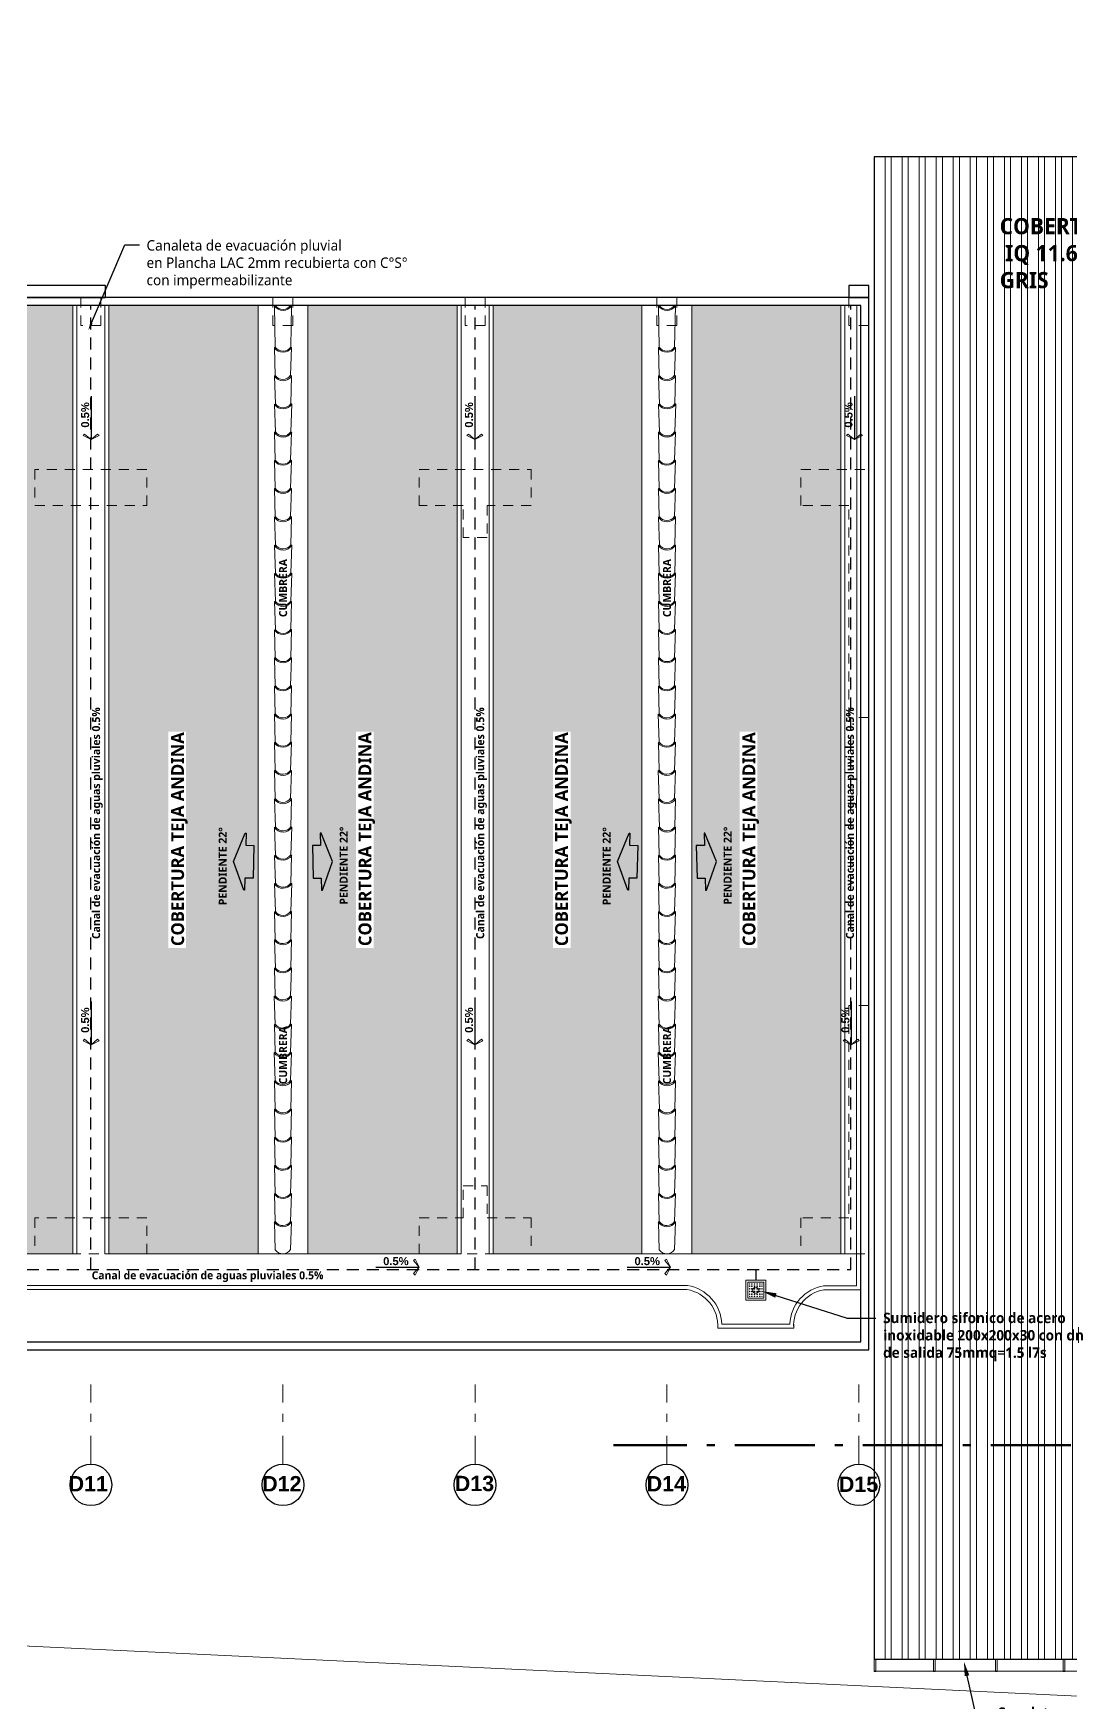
# Model space of a CAD drawing. Header units: metres. Extents: x 27 to 147, y -173 to 8.
# Drawn here: x 73.8 to 86.76, y -71.05 to -50.19 of the extents above; entities that cross this region are included whole.
import ezdxf
from ezdxf import colors
from ezdxf.entities.mleader import LeaderData, LeaderLine
from ezdxf.math import Vec2, Vec3

# ---------------------------------------------------------------- set-up
doc = ezdxf.new("R2010")
doc.units = ezdxf.units.M
for name, pattern in [('1CORTE', [1.5, 1, -0.25, 0, -0.25]), ('DASHED2', [0.375, 0.25, -0.125]), ('Dot & Dashed', [0.670278, 0.352778, -0.176389, 0, -0.141111]), ('HIDDEN2', [0.1875, 0.125, -0.0625])]:
    doc.linetypes.add(name, pattern=pattern)
for name, color, linetype, lineweight in [('2D Drafting - General_Pen_No__46', 7, 'Continuous', 25), ('A-TRAZO', 7, 'Continuous', 5), ('AA. Proyeccion Corte', 10, '1CORTE', 50), ('canal de evacuacion', 1, 'Continuous', 20), ('Cotas varias El', 253, 'Continuous', 13), ('Estructura CAJON', 7, 'Continuous', 25), ('GRAFO 0 BLANCO', 7, 'Continuous', 0), ('grafo 2', 31, 'Continuous', 20), ('GRAFO 4', 7, 'Continuous', 30), ('GRAFO01', 7, 'Continuous', 0), ('I.S. CANALETAS', 12, 'Continuous', 0), ('I.S.-CANALETAS M', 160, 'Continuous', 15), ('Interior - Mobiliario', 7, 'Continuous', 5), ('letras sr', 7, 'Continuous', 5), ('linea0016', 144, 'HIDDEN2', 9), ('Lineas Referencia', 73, 'Continuous', 13), ('Mobiliario interno', 251, 'Continuous', 0), ('teja andina', 252, 'Continuous', 0), ('TEJAS ANDINA', 253, 'Continuous', 0), ('TEXTOS-SUBTITULO', 7, 'Continuous', 30)]:
    doc.layers.add(name, color=color, linetype=linetype, lineweight=lineweight)
for name, color, linetype, lineweight, true_color in [('Interior - Furniture _Pen_No__3', 7, 'Continuous', 18, 0xff6600), ('Interior - Mobiliario _Pluma_Nº__3', 7, 'Continuous', 18, 0xff6600), ('Mobiliario', 7, 'Continuous', 0, 0x7f7f7f)]:
    doc.layers.add(name, color=color, linetype=linetype, lineweight=lineweight, true_color=true_color)
doc.styles.add('Generales', font='trebuc.ttf', dxfattribs={"height": 0.1})
doc.styles.add('GENERATED_STYLE_1', font='arialbd.ttf')
doc.styles.add('GENERATED_STYLE_2', font='arial.ttf')
doc.styles.get("Standard").update_dxf_attribs({"font": 'arial.ttf'})
doc.styles.add('TURBO_BASS', font='swisseb.ttf')
pattern_1 = [(4.9697, (287.424507, 279.744739), (-2.4000002103, -0.1999982614), [0.1846944, -4.4326642]), (270, (287.6085, 279.76074), (0.2, -0.2), [0.016, -0.184]), (90, (287.6245, 279.56074), (-0.2, 0.2), [0.056, -0.144]), (180, (287.6245, 279.61674), (-0.2, -0.2), [0.02, -0.18]), (0, (287.6045, 279.74474), (0.2, 0.2), [0.02, -0.18]), (90, (287.6245, 279.74474), (-0.2, 0.2), [0.016, -0.184]), (90, (287.6085, 279.56074), (-0.2, 0.2), [0.04, -0.16]), (175.0303, (287.608507, 279.600739), (-2.4000002103, 0.1999982614), [0.1846944, -4.4326642]), (142.6961, (287.598507, 279.600739), (3.40000214834, -2.59999717798), [0.0528016, -5.22735]), (108.4349, (287.55651, 279.63274), (-0.199999681, 0.400000087), [0.0505964, -0.581859]), (71.5651, (287.54051, 279.68074), (-0.199999681, -0.400000087), [0.0505964, -0.581859]), (37.3039, (287.556507, 279.728739), (3.40000214834, 2.59999717798), [0.0528016, -5.22735]), (110.2249, (287.570507, 279.642739), (0.80000166712, -2.19999945287), [0.040497, -4.0091944]), (69.7751, (287.556507, 279.680739), (0.80000166712, 2.19999945287), [0.040497, -4.0091944]), (37.4054, (287.570507, 279.718739), (2.599998493, 2.00000199052), [0.0428018, -4.237385]), (142.5946, (287.604507, 279.616739), (2.599998493, -2.00000199052), [0.0428018, -4.237385])]

# ---------------------------------------------------------------- blocks, each defined once
blk = doc.blocks.new('A$C295C7585')
at = {"layer": 'Mobiliario', "lineweight": 15}
for p, q in [((1.375, 3.076), (1.514, 3.404)), ((1.514, 3.404), (1.528, 3.407)), ((1.556, 2.995), (1.716, 3.314)), ((1.716, 3.314), (1.709, 3.325)), ((1.222, 2.746), (1.361, 3.074)), ((1.361, 3.074), (1.375, 3.076)), ((1.404, 2.665), (1.564, 2.983)), ((1.564, 2.983), (1.556, 2.995)), ((1.07, 2.416), (1.209, 2.743)), ((1.209, 2.743), (1.222, 2.746)), ((1.251, 2.334), (1.411, 2.653)), ((1.411, 2.653), (1.404, 2.665)), ((0.917, 2.085), (1.056, 2.413)), ((1.056, 2.413), (1.07, 2.416)), ((1.098, 2.004), (1.258, 2.323)), ((1.258, 2.323), (1.251, 2.334)), ((0.765, 1.751), (0.903, 2.079)), ((0.903, 2.079), (0.917, 2.085)), ((0.946, 1.67), (1.105, 1.989)), ((1.105, 1.989), (1.098, 2.004)), ((0.612, 1.421), (0.751, 1.749)), ((0.751, 1.749), (0.765, 1.751)), ((0.794, 1.34), (0.954, 1.658)), ((0.954, 1.658), (0.946, 1.67)), ((0.46, 1.09), (0.599, 1.418)), ((0.599, 1.418), (0.612, 1.421)), ((0.641, 1.009), (0.801, 1.328)), ((0.801, 1.328), (0.794, 1.34)), ((0.307, 0.76), (0.446, 1.088)), ((0.446, 1.088), (0.46, 1.09)), ((0.488, 0.679), (0.649, 0.997)), ((0.649, 0.997), (0.641, 1.009)), ((0.154, 0.43), (0.293, 0.758)), ((0.293, 0.758), (0.307, 0.76)), ((0.336, 0.349), (0.496, 0.667)), ((0.496, 0.667), (0.488, 0.679)), ((0.002, 0.099), (0.141, 0.427)), ((0.141, 0.427), (0.154, 0.43)), ((0.183, 0.018), (0.343, 0.337)), ((0.343, 0.337), (0.336, 0.349))]:
    blk.add_line(p, q, dxfattribs=at)
for centre, radius, start, end in [((1.646, 3.427), 0.134, 189.8042, 301.9874), ((1.646, 3.427), 0.12, 189.8042, 301.9874), ((1.493, 3.097), 0.134, 189.8042, 301.9874), ((1.493, 3.097), 0.12, 189.8042, 301.9874), ((1.34, 2.766), 0.134, 189.8042, 301.9874), ((1.34, 2.766), 0.12, 189.8042, 301.9874), ((1.188, 2.436), 0.134, 189.8042, 301.9874), ((1.188, 2.436), 0.12, 189.8042, 301.9874), ((1.034, 2.102), 0.133, 189.664, 302.1276), ((1.035, 2.106), 0.12, 189.8042, 301.9874), ((0.883, 1.771), 0.134, 189.8042, 301.9874), ((0.883, 1.771), 0.12, 189.8042, 301.9874), ((0.73, 1.441), 0.134, 189.8042, 301.9874), ((0.73, 1.441), 0.12, 189.8042, 301.9874), ((0.578, 1.111), 0.134, 189.8042, 301.9874), ((0.578, 1.111), 0.12, 189.8042, 301.9874), ((0.425, 0.78), 0.134, 189.8042, 301.9874), ((0.425, 0.78), 0.12, 189.8042, 301.9874), ((0.272, 0.45), 0.134, 189.8042, 301.9874), ((0.272, 0.45), 0.12, 189.8042, 301.9874), ((0.12, 0.12), 0.12, 189.8042, 301.9874)]:
    blk.add_arc(centre, radius, start, end, dxfattribs=at)
blk = doc.blocks.new('Red 18')
at = {"layer": 'GRAFO 0 BLANCO', "linetype": 'Continuous'}
for p, q in [((0.05, 0.204), (0.046, 0.204)), ((0.046, 0.204), (0.046, 0.2)), ((0.046, 0.2), (0.046, 0.204)), ((0.046, 0.204), (0.05, 0.204)), ((0.046, 0.2), (0.05, 0.2)), ((0.05, 0.2), (0.046, 0.2)), ((0.05, 0.179), (0.046, 0.179)), ((0.046, 0.179), (0.046, 0.171)), ((0.046, 0.171), (0.046, 0.179)), ((0.046, 0.179), (0.05, 0.179)), ((0.046, 0.171), (0.05, 0.171)), ((0.05, 0.171), (0.046, 0.171)), ((0.05, 0.146), (0.046, 0.146)), ((0.046, 0.146), (0.046, 0.138)), ((0.046, 0.138), (0.046, 0.146)), ((0.046, 0.146), (0.05, 0.146)), ((0.046, 0.138), (0.05, 0.138)), ((0.05, 0.138), (0.046, 0.138)), ((0.05, 0.113), (0.046, 0.113)), ((0.046, 0.113), (0.046, 0.104)), ((0.046, 0.104), (0.046, 0.113)), ((0.046, 0.113), (0.05, 0.113)), ((0.046, 0.104), (0.05, 0.104)), ((0.05, 0.104), (0.046, 0.104)), ((0.05, 0.079), (0.046, 0.079)), ((0.046, 0.079), (0.046, 0.071)), ((0.046, 0.071), (0.046, 0.079)), ((0.046, 0.079), (0.05, 0.079)), ((0.046, 0.071), (0.05, 0.071)), ((0.05, 0.071), (0.046, 0.071)), ((0.05, 0.05), (0.046, 0.05)), ((0.046, 0.05), (0.046, 0.046)), ((0.046, 0.046), (0.046, 0.05)), ((0.046, 0.05), (0.05, 0.05)), ((0.046, 0.046), (0.05, 0.046)), ((0.05, 0.046), (0.046, 0.046)), ((0.05, 0.2), (0.05, 0.204)), ((0.05, 0.204), (0.05, 0.2)), ((0.05, 0.171), (0.05, 0.179)), ((0.05, 0.179), (0.05, 0.171)), ((0.05, 0.138), (0.05, 0.146)), ((0.05, 0.146), (0.05, 0.138)), ((0.05, 0.104), (0.05, 0.113)), ((0.05, 0.113), (0.05, 0.104)), ((0.05, 0.071), (0.05, 0.079)), ((0.05, 0.079), (0.05, 0.071)), ((0.05, 0.046), (0.05, 0.05)), ((0.05, 0.05), (0.05, 0.046)), ((0.079, 0.204), (0.071, 0.204)), ((0.071, 0.204), (0.071, 0.2)), ((0.071, 0.204), (0.079, 0.204)), ((0.071, 0.2), (0.071, 0.204)), ((0.071, 0.2), (0.079, 0.2)), ((0.079, 0.2), (0.071, 0.2)), ((0.079, 0.179), (0.071, 0.179)), ((0.071, 0.179), (0.071, 0.171)), ((0.071, 0.171), (0.071, 0.179)), ((0.071, 0.179), (0.079, 0.179)), ((0.071, 0.171), (0.079, 0.171)), ((0.079, 0.171), (0.071, 0.171)), ((0.079, 0.146), (0.071, 0.146)), ((0.071, 0.146), (0.071, 0.138)), ((0.071, 0.138), (0.071, 0.146)), ((0.071, 0.146), (0.079, 0.146)), ((0.071, 0.138), (0.079, 0.138)), ((0.079, 0.138), (0.071, 0.138)), ((0.079, 0.113), (0.071, 0.113)), ((0.071, 0.113), (0.071, 0.104)), ((0.071, 0.104), (0.071, 0.113)), ((0.071, 0.113), (0.079, 0.113)), ((0.071, 0.104), (0.079, 0.104)), ((0.079, 0.104), (0.071, 0.104)), ((0.079, 0.079), (0.071, 0.079)), ((0.071, 0.079), (0.071, 0.071)), ((0.071, 0.071), (0.071, 0.079)), ((0.071, 0.079), (0.079, 0.079)), ((0.071, 0.071), (0.079, 0.071)), ((0.079, 0.071), (0.071, 0.071)), ((0.079, 0.05), (0.071, 0.05)), ((0.071, 0.05), (0.071, 0.046)), ((0.071, 0.05), (0.079, 0.05)), ((0.071, 0.046), (0.071, 0.05)), ((0.071, 0.046), (0.079, 0.046)), ((0.079, 0.046), (0.071, 0.046)), ((0.079, 0.2), (0.079, 0.204)), ((0.079, 0.204), (0.079, 0.2)), ((0.079, 0.171), (0.079, 0.179)), ((0.079, 0.179), (0.079, 0.171)), ((0.079, 0.138), (0.079, 0.146)), ((0.079, 0.146), (0.079, 0.138)), ((0.079, 0.104), (0.079, 0.113)), ((0.079, 0.113), (0.079, 0.104)), ((0.079, 0.071), (0.079, 0.079)), ((0.079, 0.079), (0.079, 0.071)), ((0.079, 0.046), (0.079, 0.05)), ((0.079, 0.05), (0.079, 0.046)), ((0.113, 0.204), (0.104, 0.204)), ((0.104, 0.204), (0.104, 0.2)), ((0.104, 0.204), (0.113, 0.204)), ((0.104, 0.2), (0.104, 0.204)), ((0.104, 0.2), (0.113, 0.2)), ((0.113, 0.2), (0.104, 0.2)), ((0.113, 0.179), (0.104, 0.179)), ((0.104, 0.179), (0.104, 0.171)), ((0.104, 0.171), (0.104, 0.179)), ((0.104, 0.179), (0.113, 0.179)), ((0.104, 0.171), (0.113, 0.171)), ((0.113, 0.171), (0.104, 0.171)), ((0.113, 0.146), (0.104, 0.146)), ((0.104, 0.146), (0.104, 0.138)), ((0.104, 0.138), (0.104, 0.146)), ((0.104, 0.146), (0.113, 0.146)), ((0.104, 0.138), (0.113, 0.138)), ((0.113, 0.138), (0.104, 0.138)), ((0.113, 0.113), (0.104, 0.113)), ((0.104, 0.113), (0.104, 0.104)), ((0.104, 0.104), (0.104, 0.113)), ((0.104, 0.113), (0.113, 0.113)), ((0.104, 0.104), (0.113, 0.104)), ((0.113, 0.104), (0.104, 0.104)), ((0.113, 0.079), (0.104, 0.079)), ((0.104, 0.079), (0.104, 0.071)), ((0.104, 0.071), (0.104, 0.079)), ((0.104, 0.079), (0.113, 0.079)), ((0.104, 0.071), (0.113, 0.071)), ((0.113, 0.071), (0.104, 0.071)), ((0.113, 0.05), (0.104, 0.05)), ((0.104, 0.05), (0.104, 0.046)), ((0.104, 0.05), (0.113, 0.05)), ((0.104, 0.046), (0.104, 0.05)), ((0.104, 0.046), (0.113, 0.046)), ((0.113, 0.046), (0.104, 0.046)), ((0.113, 0.2), (0.113, 0.204)), ((0.113, 0.204), (0.113, 0.2)), ((0.113, 0.171), (0.113, 0.179)), ((0.113, 0.179), (0.113, 0.171)), ((0.113, 0.138), (0.113, 0.146)), ((0.113, 0.146), (0.113, 0.138)), ((0.113, 0.104), (0.113, 0.113)), ((0.113, 0.113), (0.113, 0.104)), ((0.113, 0.071), (0.113, 0.079)), ((0.113, 0.079), (0.113, 0.071)), ((0.113, 0.046), (0.113, 0.05)), ((0.113, 0.05), (0.113, 0.046)), ((0.146, 0.204), (0.138, 0.204)), ((0.138, 0.204), (0.138, 0.2)), ((0.138, 0.204), (0.146, 0.204)), ((0.138, 0.2), (0.138, 0.204)), ((0.138, 0.2), (0.146, 0.2)), ((0.146, 0.2), (0.138, 0.2)), ((0.146, 0.179), (0.138, 0.179)), ((0.138, 0.179), (0.138, 0.171)), ((0.138, 0.171), (0.138, 0.179)), ((0.138, 0.179), (0.146, 0.179)), ((0.138, 0.171), (0.146, 0.171)), ((0.146, 0.171), (0.138, 0.171)), ((0.146, 0.146), (0.138, 0.146)), ((0.138, 0.146), (0.138, 0.138)), ((0.138, 0.138), (0.138, 0.146)), ((0.138, 0.146), (0.146, 0.146)), ((0.138, 0.138), (0.146, 0.138)), ((0.146, 0.138), (0.138, 0.138)), ((0.146, 0.113), (0.138, 0.113)), ((0.138, 0.113), (0.138, 0.104)), ((0.138, 0.104), (0.138, 0.113)), ((0.138, 0.113), (0.146, 0.113)), ((0.138, 0.104), (0.146, 0.104)), ((0.146, 0.104), (0.138, 0.104)), ((0.146, 0.079), (0.138, 0.079)), ((0.138, 0.079), (0.138, 0.071)), ((0.138, 0.071), (0.138, 0.079)), ((0.138, 0.079), (0.146, 0.079)), ((0.138, 0.071), (0.146, 0.071)), ((0.146, 0.071), (0.138, 0.071)), ((0.146, 0.05), (0.138, 0.05)), ((0.138, 0.05), (0.138, 0.046)), ((0.138, 0.05), (0.146, 0.05)), ((0.138, 0.046), (0.138, 0.05)), ((0.138, 0.046), (0.146, 0.046)), ((0.146, 0.046), (0.138, 0.046)), ((0.146, 0.2), (0.146, 0.204)), ((0.146, 0.204), (0.146, 0.2)), ((0.146, 0.171), (0.146, 0.179)), ((0.146, 0.179), (0.146, 0.171)), ((0.146, 0.138), (0.146, 0.146)), ((0.146, 0.146), (0.146, 0.138)), ((0.146, 0.104), (0.146, 0.113)), ((0.146, 0.113), (0.146, 0.104)), ((0.146, 0.071), (0.146, 0.079)), ((0.146, 0.079), (0.146, 0.071)), ((0.146, 0.046), (0.146, 0.05)), ((0.146, 0.05), (0.146, 0.046)), ((0.179, 0.204), (0.171, 0.204)), ((0.171, 0.204), (0.171, 0.2)), ((0.171, 0.204), (0.179, 0.204)), ((0.171, 0.2), (0.171, 0.204)), ((0.171, 0.2), (0.179, 0.2)), ((0.179, 0.2), (0.171, 0.2)), ((0.179, 0.179), (0.171, 0.179)), ((0.171, 0.179), (0.171, 0.171)), ((0.171, 0.171), (0.171, 0.179)), ((0.171, 0.179), (0.179, 0.179)), ((0.171, 0.171), (0.179, 0.171)), ((0.179, 0.171), (0.171, 0.171)), ((0.179, 0.146), (0.171, 0.146)), ((0.171, 0.146), (0.171, 0.138)), ((0.171, 0.138), (0.171, 0.146)), ((0.171, 0.146), (0.179, 0.146)), ((0.171, 0.138), (0.179, 0.138)), ((0.179, 0.138), (0.171, 0.138)), ((0.179, 0.113), (0.171, 0.113)), ((0.171, 0.113), (0.171, 0.104)), ((0.171, 0.104), (0.171, 0.113)), ((0.171, 0.113), (0.179, 0.113)), ((0.171, 0.104), (0.179, 0.104)), ((0.179, 0.104), (0.171, 0.104)), ((0.179, 0.079), (0.171, 0.079)), ((0.171, 0.079), (0.171, 0.071)), ((0.171, 0.071), (0.171, 0.079)), ((0.171, 0.079), (0.179, 0.079)), ((0.171, 0.071), (0.179, 0.071)), ((0.179, 0.071), (0.171, 0.071)), ((0.179, 0.05), (0.171, 0.05)), ((0.171, 0.05), (0.171, 0.046)), ((0.171, 0.05), (0.179, 0.05)), ((0.171, 0.046), (0.171, 0.05)), ((0.171, 0.046), (0.179, 0.046)), ((0.179, 0.046), (0.171, 0.046)), ((0.179, 0.2), (0.179, 0.204)), ((0.179, 0.204), (0.179, 0.2)), ((0.179, 0.171), (0.179, 0.179)), ((0.179, 0.179), (0.179, 0.171)), ((0.179, 0.138), (0.179, 0.146)), ((0.179, 0.146), (0.179, 0.138)), ((0.179, 0.104), (0.179, 0.113)), ((0.179, 0.113), (0.179, 0.104)), ((0.179, 0.071), (0.179, 0.079)), ((0.179, 0.079), (0.179, 0.071)), ((0.179, 0.046), (0.179, 0.05)), ((0.179, 0.05), (0.179, 0.046)), ((0.204, 0.204), (0.2, 0.204)), ((0.2, 0.204), (0.2, 0.2)), ((0.2, 0.2), (0.2, 0.204)), ((0.2, 0.204), (0.204, 0.204)), ((0.2, 0.2), (0.204, 0.2)), ((0.204, 0.2), (0.2, 0.2)), ((0.204, 0.179), (0.2, 0.179)), ((0.2, 0.179), (0.2, 0.171)), ((0.2, 0.171), (0.2, 0.179)), ((0.2, 0.179), (0.204, 0.179)), ((0.2, 0.171), (0.204, 0.171)), ((0.204, 0.171), (0.2, 0.171)), ((0.204, 0.146), (0.2, 0.146)), ((0.2, 0.146), (0.2, 0.138)), ((0.2, 0.138), (0.2, 0.146)), ((0.2, 0.146), (0.204, 0.146)), ((0.2, 0.138), (0.204, 0.138)), ((0.204, 0.138), (0.2, 0.138)), ((0.204, 0.113), (0.2, 0.113)), ((0.2, 0.113), (0.2, 0.104)), ((0.2, 0.104), (0.2, 0.113)), ((0.2, 0.113), (0.204, 0.113)), ((0.2, 0.104), (0.204, 0.104)), ((0.204, 0.104), (0.2, 0.104)), ((0.204, 0.079), (0.2, 0.079)), ((0.2, 0.079), (0.2, 0.071)), ((0.2, 0.071), (0.2, 0.079)), ((0.2, 0.079), (0.204, 0.079)), ((0.2, 0.071), (0.204, 0.071)), ((0.204, 0.071), (0.2, 0.071)), ((0.204, 0.05), (0.2, 0.05)), ((0.2, 0.05), (0.2, 0.046)), ((0.2, 0.046), (0.2, 0.05)), ((0.2, 0.05), (0.204, 0.05)), ((0.2, 0.046), (0.204, 0.046)), ((0.204, 0.046), (0.2, 0.046)), ((0.204, 0.2), (0.204, 0.204)), ((0.204, 0.204), (0.204, 0.2)), ((0.204, 0.171), (0.204, 0.179)), ((0.204, 0.179), (0.204, 0.171)), ((0.204, 0.138), (0.204, 0.146)), ((0.204, 0.146), (0.204, 0.138)), ((0.204, 0.104), (0.204, 0.113)), ((0.204, 0.113), (0.204, 0.104)), ((0.204, 0.071), (0.204, 0.079)), ((0.204, 0.079), (0.204, 0.071)), ((0.204, 0.046), (0.204, 0.05)), ((0.204, 0.05), (0.204, 0.046))]:
    blk.add_line(p, q, dxfattribs=at)
at = {"layer": 'GRAFO01'}
blk.add_lwpolyline([(0.025, 0.025), (0.225, 0.025), (0.225, 0.225), (0.025, 0.225)], close=True, dxfattribs=at)
at = {"layer": 'Interior - Mobiliario _Pluma_Nº__3', "linetype": 'Continuous'}
for p, q in [((0.225, 0.225), (0.025, 0.225)), ((0.025, 0.225), (0.025, 0.025)), ((0.225, 0.025), (0.225, 0.225)), ((0.025, 0.025), (0.225, 0.025))]:
    blk.add_line(p, q, dxfattribs=at)
blk = doc.blocks.new('FLECHA')
at = {"layer": 'grafo 2', "ltscale": 0.05}
for p, q in [((674350.407, 8489809.493, -2.952), (674350.357, 8489809.393, -2.952)), ((674350.426, 8489809.474, -2.952), (674350.357, 8489809.393, -2.952)), ((674350.407, 8489809.493, -2.952), (674350.426, 8489809.474, -2.952)), ((674350.426, 8489809.312, -2.952), (674350.357, 8489809.393, -2.952)), ((674350.407, 8489809.293, -2.952), (674350.426, 8489809.312, -2.952))]:
    blk.add_line(p, q, dxfattribs=at)
at = {"layer": 'grafo 2', "lineweight": 25}
blk.add_line((674350.899, 8489809.393, -2.952), (674350.357, 8489809.393, -2.952), dxfattribs=at)
at = {"layer": 'grafo 2'}
blk.add_line((674350.357, 8489809.393, -2.952), (674350.407, 8489809.293, -2.952), dxfattribs=at)

msp = doc.modelspace()

# ---------------------------------------------------------------- hatches: boundary and pattern name
at = {"layer": 'Interior - Furniture _Pen_No__3', "true_color": 0x939598}
h = msp.add_hatch(color=252, dxfattribs=at)
h.dxf.hatch_style = 1
h.paths.add_polyline_path([(76.552, -60.341), (76.45, -60.339), (76.454, -60.188), (76.444, -60.187), (76.299, -60.54), (76.426, -60.899), (76.436, -60.899), (76.44, -60.748), (76.542, -60.751)])
h = msp.add_hatch(color=252, dxfattribs=at)
h.dxf.hatch_style = 1
h.paths.add_polyline_path([(77.293, -60.751), (77.395, -60.749), (77.399, -60.9), (77.408, -60.9), (77.537, -60.541), (77.392, -60.188), (77.382, -60.189), (77.386, -60.34), (77.283, -60.342)])
h = msp.add_hatch(color=252, dxfattribs=at)
h.dxf.hatch_style = 1
h.paths.add_polyline_path([(81.351, -60.341), (81.248, -60.339), (81.252, -60.188), (81.242, -60.187), (81.097, -60.54), (81.224, -60.899), (81.234, -60.899), (81.238, -60.748), (81.34, -60.751)])
h = msp.add_hatch(color=252, dxfattribs=at)
h.dxf.hatch_style = 1
h.paths.add_polyline_path([(82.091, -60.751), (82.193, -60.749), (82.197, -60.9), (82.207, -60.9), (82.335, -60.541), (82.19, -60.188), (82.18, -60.189), (82.184, -60.34), (82.081, -60.342)])
at = {"layer": 'Mobiliario interno'}
h = msp.add_hatch(dxfattribs=at)
h.set_pattern_fill('STEEL', color=256, scale=1.7, angle=45)
h.set_pattern_definition([(90, (285.9685, 287.55426), (-0.2125, 0), []), (90, (285.89337, 287.62939), (-0.2125, 0), [])])
h.paths.add_polyline_path([(84.284, -70.51), (87.977, -70.51), (87.977, -54.383), (90.739, -54.388), (90.75, -51.729), (84.283, -51.736), (84.284, -56.352), (84.283, -56.352)])
at = {"layer": 'TEJAS ANDINA'}
h = msp.add_hatch(dxfattribs=at)
h.set_pattern_fill('SPANTIL1', color=256, scale=0.2, angle=90, style=2, pattern_type=2)
h.set_pattern_definition(pattern_1)
h.paths.add_polyline_path([(73.023, -58.92), (73.245, -58.92), (73.245, -61.623), (73.023, -61.623)])
h.paths.add_polyline_path([(72.429, -65.443), (74.291, -65.443), (74.291, -53.592), (72.429, -53.592)])
h = msp.add_hatch(dxfattribs=at)
h.set_pattern_fill('SPANTIL1', color=256, scale=0.2, angle=270, style=2, pattern_type=2)
h.set_pattern_definition([(184.9697, (-48.443394, 73.22066), (2.4000002103, 0.1999982614), [0.1846944, -4.4326642]), (90, (-48.6274, 73.20466), (-0.2, 0.2), [0.016, -0.184]), (270, (-48.6434, 73.40466), (0.2, -0.2), [0.056, -0.144]), (0, (-48.6434, 73.34866), (0.2, 0.2), [0.02, -0.18]), (180, (-48.6234, 73.22066), (-0.2, -0.2), [0.02, -0.18]), (270, (-48.6434, 73.22066), (0.2, -0.2), [0.016, -0.184]), (270, (-48.6274, 73.40466), (0.2, -0.2), [0.04, -0.16]), (355.0303, (-48.627394, 73.36466), (2.4000002103, -0.1999982614), [0.1846944, -4.4326642]), (322.6961, (-48.6173936, 73.36466), (-3.40000214834, 2.59999717798), [0.0528016, -5.22735]), (288.4349, (-48.575394, 73.33266), (0.19999968, -0.400000087), [0.0505964, -0.581859]), (251.5651, (-48.559394, 73.28466), (0.19999968, 0.400000087), [0.0505964, -0.581859]), (217.3039, (-48.5753936, 73.23666), (-3.40000214834, -2.59999717798), [0.0528016, -5.22735]), (290.2249, (-48.589394, 73.32266), (-0.8000016671, 2.19999945287), [0.040497, -4.0091944]), (249.7751, (-48.575394, 73.28466), (-0.8000016671, -2.19999945287), [0.040497, -4.0091944]), (217.4054, (-48.589394, 73.24666), (-2.599998493, -2.0000019905), [0.0428018, -4.237385]), (322.5946, (-48.623394, 73.34866), (-2.599998493, 2.0000019905), [0.0428018, -4.237385])])
h.paths.add_polyline_path([(75.482, -58.92), (75.704, -58.92), (75.704, -61.623), (75.482, -61.623)])
h.paths.add_polyline_path([(74.741, -65.443), (76.604, -65.443), (76.604, -53.592), (74.741, -53.592)])
h = msp.add_hatch(dxfattribs=at)
h.set_pattern_fill('SPANTIL1', color=256, scale=0.2, angle=90, style=2, pattern_type=2)
h.set_pattern_definition(pattern_1)
h.paths.add_polyline_path([(77.829, -58.92), (78.051, -58.92), (78.051, -61.623), (77.829, -61.623)])
h.paths.add_polyline_path([(77.229, -65.443), (79.091, -65.443), (79.091, -53.592), (77.229, -53.592)])
h = msp.add_hatch(dxfattribs=at)
h.set_pattern_fill('SPANTIL1', color=256, scale=0.2, angle=270, style=2, pattern_type=2)
h.set_pattern_definition([(184.9697, (-48.782942, 68.868737), (2.4000002103, 0.1999982614), [0.1846944, -4.4326642]), (90, (-48.96694, 68.85274), (-0.2, 0.2), [0.016, -0.184]), (270, (-48.98294, 69.05274), (0.2, -0.2), [0.056, -0.144]), (0, (-48.98294, 68.99674), (0.2, 0.2), [0.02, -0.18]), (180, (-48.96294, 68.86874), (-0.2, -0.2), [0.02, -0.18]), (270, (-48.98294, 68.86874), (0.2, -0.2), [0.016, -0.184]), (270, (-48.96694, 69.05274), (0.2, -0.2), [0.04, -0.16]), (355.0303, (-48.966942, 69.012737), (2.4000002103, -0.1999982614), [0.1846944, -4.4326642]), (322.6961, (-48.956942, 69.012737), (-3.40000214834, 2.59999717798), [0.0528016, -5.22735]), (288.4349, (-48.91494, 68.980737), (0.19999968, -0.400000087), [0.0505964, -0.581859]), (251.5651, (-48.89894, 68.932737), (0.19999968, 0.400000087), [0.0505964, -0.581859]), (217.3039, (-48.914942, 68.884737), (-3.40000214834, -2.59999717798), [0.0528016, -5.22735]), (290.2249, (-48.928942, 68.970737), (-0.8000016671, 2.19999945287), [0.040497, -4.0091944]), (249.7751, (-48.914942, 68.932737), (-0.8000016671, -2.19999945287), [0.040497, -4.0091944]), (217.4054, (-48.928942, 68.894737), (-2.599998493, -2.0000019905), [0.0428018, -4.237385]), (322.5946, (-48.962942, 68.996737), (-2.599998493, 2.0000019905), [0.0428018, -4.237385])])
h.paths.add_polyline_path([(80.513, -58.92), (80.513, -61.623), (80.291, -61.623), (80.291, -58.92)])
h.paths.add_polyline_path([(79.541, -65.443), (81.404, -65.443), (81.404, -53.592), (79.541, -53.592)])
h = msp.add_hatch(dxfattribs=at)
h.set_pattern_fill('SPANTIL1', color=256, scale=0.2, angle=90, style=2, pattern_type=2)
h.set_pattern_definition(pattern_1)
h.paths.add_polyline_path([(82.846, -61.623), (82.624, -61.623), (82.624, -58.92), (82.846, -58.92)])
h.paths.add_polyline_path([(82.028, -65.443), (83.89, -65.443), (83.89, -53.592), (82.028, -53.592)])

# ---------------------------------------------------------------- linework, layer by layer
at = {"layer": 'A-TRAZO', "color": 31, "lineweight": 30, "true_color": 0xfecc66}
msp.add_lwpolyline([(87.977, -51.736), (84.306, -51.736), (84.306, -70.51), (87.977, -70.51), (87.977, -54.386)], dxfattribs=at)
at = {"layer": 'AA. Proyeccion Corte', "color": 7}
msp.add_line((93.164, -67.836), (81.048, -67.836), dxfattribs=at)
at = {"layer": 'canal de evacuacion'}
for p, q in [((74.291, -65.443), (74.291, -53.592)), ((74.341, -65.443), (74.341, -53.592)), ((74.691, -65.443), (74.691, -53.592)), ((74.741, -65.443), (74.741, -53.592)), ((79.091, -65.443), (79.091, -53.592)), ((79.141, -65.443), (79.141, -53.592)), ((79.491, -65.443), (79.491, -53.592)), ((79.541, -65.443), (79.541, -53.592)), ((83.888, -65.443), (83.888, -53.592)), ((83.938, -65.443), (83.938, -53.592)), ((84.085, -65.843), (84.088, -53.592)), ((84.138, -65.893), (84.138, -53.592)), ((83.888, -65.443), (83.938, -65.443))]:
    msp.add_line(p, q, dxfattribs=at)
for points in [[(69.488, -65.441), (69.488, -65.891), (81.964, -65.891, -0.387414), (82.349, -66.374)], [(84.135, -65.443), (84.135, -65.893), (83.674, -65.893, 0.380648), (83.299, -66.374)]]:
    msp.add_lwpolyline(points, format="xyb", dxfattribs=at)
for points in [[(69.538, -65.441), (69.538, -65.841), (81.972, -65.841)], [(84.085, -65.443), (84.085, -65.843), (83.67, -65.843)], [(82.349, -66.324), (82.349, -66.374), (83.299, -66.374), (83.299, -66.324)], [(82.399, -66.324), (83.249, -66.324)]]:
    msp.add_lwpolyline(points, dxfattribs=at)
for centre, radius, start, end in [((81.891, -66.344), 0.51, 2.3275, 80.875), ((83.757, -66.344), 0.508, 99.0104, 177.7143)]:
    msp.add_arc(centre, radius, start, end, dxfattribs=at)
at = {"layer": 'Cotas varias El'}
for p, q in [((76.604, -53.592), (76.604, -65.443)), ((77.228, -53.592), (77.228, -65.443)), ((81.402, -53.592), (81.402, -65.443)), ((82.026, -53.592), (82.026, -65.443)), ((69.891, -65.443), (74.341, -65.443)), ((74.691, -65.443), (79.141, -65.443)), ((79.491, -65.443), (83.888, -65.443)), ((83.938, -65.443), (84.085, -65.443))]:
    msp.add_line(p, q, dxfattribs=at)
at = {"layer": 'Cotas varias El', "linetype": 'Dot & Dashed'}
for p, q in [((74.516, -68.071), (74.516, -67.078)), ((76.916, -68.071), (76.916, -67.078)), ((79.316, -68.071), (79.316, -67.078)), ((81.715, -68.071), (81.715, -67.078)), ((84.113, -68.071), (84.113, -67.078))]:
    msp.add_line(p, q, dxfattribs=at)
at = {"layer": 'Cotas varias El'}
msp.add_lwpolyline([(82.949, -65.774), (82.699, -65.774), (82.699, -66.024), (82.949, -66.024)], close=True, dxfattribs=at)
msp.add_circle((82.824, -65.899), 0.0375, dxfattribs=at)
at = {"layer": 'Estructura CAJON'}
for points in [[(74.697, -53.342), (69.588, -53.342), (69.588, -53.492), (74.697, -53.492)], [(84.238, -53.342), (83.988, -53.342), (83.988, -53.492), (84.238, -53.492)]]:
    msp.add_lwpolyline(points, close=True, dxfattribs=at)
at = {"layer": 'GRAFO 0 BLANCO', "color": 7}
msp.add_lwpolyline([(128.571, -2.288), (139.003, -54.576), (139.003, -54.576), (139.003, -54.576), (139.003, -54.576), (139.003, -54.576), (139.003, -54.576), (139.003, -54.576), (139.003, -54.576), (139.003, -54.576), (139.003, -54.576), (140.661, -64.057), (140.661, -64.057), (140.661, -64.057), (140.661, -64.057), (140.661, -64.057), (140.661, -64.057), (88.078, -61.217), (88.078, -71.03), (33.094, -68.411)], dxfattribs=at)
at = {"layer": 'GRAFO 4', "linetype": 'Continuous'}
msp.add_lwpolyline([(50.391, -53.492), (50.391, -66.643), (84.238, -66.643), (84.238, -53.492), (50.391, -53.492)], dxfattribs=at)
msp.add_lwpolyline([(50.491, -53.592), (50.491, -66.543), (84.138, -66.543), (84.138, -53.592)], close=True, dxfattribs=at)
at = {"layer": 'GRAFO 4', "linetype": 'Continuous', "flags": 128}
for points in [[(76.436, -60.899), (76.426, -60.899), (76.299, -60.54), (76.444, -60.187), (76.454, -60.188), (76.45, -60.339), (76.552, -60.341), (76.542, -60.751), (76.44, -60.748)], [(77.399, -60.9), (77.408, -60.9), (77.537, -60.541), (77.392, -60.188), (77.382, -60.189), (77.386, -60.34), (77.283, -60.342), (77.293, -60.751), (77.395, -60.749)], [(81.234, -60.899), (81.224, -60.899), (81.097, -60.54), (81.242, -60.187), (81.252, -60.188), (81.248, -60.339), (81.351, -60.341), (81.34, -60.751), (81.238, -60.748)], [(82.197, -60.9), (82.207, -60.9), (82.335, -60.541), (82.19, -60.188), (82.18, -60.189), (82.184, -60.34), (82.081, -60.342), (82.091, -60.751), (82.193, -60.749)]]:
    msp.add_lwpolyline(points, close=True, dxfattribs=at)
at = {"layer": 'GRAFO 4', "linetype": 'Continuous'}
for centre in [(74.516, -68.331), (76.916, -68.331), (79.316, -68.331), (81.715, -68.331), (84.113, -68.331)]:
    msp.add_circle(centre, 0.26, dxfattribs=at)
at = {"layer": 'GRAFO01', "color": 251, "linetype": 'DASHED2', "lineweight": 9, "ltscale": 0.5}
for points in [[(74.641, -53.842), (74.391, -53.842), (74.391, -53.492), (74.641, -53.492)], [(77.041, -53.842), (76.791, -53.842), (76.791, -53.492), (77.041, -53.492)], [(79.441, -53.842), (79.191, -53.842), (79.191, -53.492), (79.441, -53.492)], [(81.84, -53.842), (81.59, -53.842), (81.59, -53.492), (81.84, -53.492)], [(84.238, -53.842), (83.988, -53.842), (83.988, -53.492), (84.238, -53.492)], [(75.216, -55.642), (73.816, -55.642), (73.816, -56.092), (75.216, -56.092)], [(79.166, -56.092), (78.616, -56.092), (78.616, -55.642), (80.016, -55.642), (80.016, -56.092), (79.466, -56.092), (79.466, -56.492), (79.166, -56.492)], [(84.238, -55.642), (84.238, -58.742), (83.988, -58.742), (83.988, -56.092), (83.388, -56.092), (83.388, -55.642)], [(84.238, -65.443), (84.238, -62.343), (83.988, -62.343), (83.988, -64.993), (83.388, -64.993), (83.388, -65.443)], [(79.466, -64.993), (80.016, -64.993), (80.016, -65.443), (78.616, -65.443), (78.616, -64.993), (79.166, -64.993), (79.166, -64.593), (79.466, -64.593)], [(75.216, -64.993), (73.816, -64.993), (73.816, -65.443), (75.216, -65.443)]]:
    msp.add_lwpolyline(points, close=True, dxfattribs=at)
at = {"layer": 'I.S. CANALETAS'}
msp.add_circle((82.824, -65.899), 0.0375, dxfattribs=at)
at = {"layer": 'I.S.-CANALETAS M'}
for points in [[(84.306, -70.51), (84.306, -70.66), (87.977, -70.66), (87.977, -70.51)], [(84.306, -70.662), (84.306, -70.512), (84.326, -70.512), (84.326, -70.662)], [(85.047, -70.663), (85.047, -70.513), (85.067, -70.513), (85.067, -70.663)], [(85.82, -70.663), (85.82, -70.513), (85.84, -70.513), (85.84, -70.663)], [(86.667, -70.664), (86.667, -70.514), (86.687, -70.514), (86.687, -70.664)]]:
    msp.add_lwpolyline(points, close=True, dxfattribs=at)
at = {"layer": 'linea0016', "linetype": 'HIDDEN2', "lineweight": 30, "ltscale": 1.2}
for p, q in [((74.516, -65.642), (74.516, -53.592)), ((79.316, -65.642), (79.316, -53.592)), ((84.011, -65.642), (84.011, -53.592)), ((69.716, -65.642), (84.011, -65.642)), ((82.824, -65.642), (82.824, -65.774))]:
    msp.add_line(p, q, dxfattribs=at)
at = {"layer": 'teja andina', "lineweight": 15}
for p, q in [((76.81, -53.6), (76.821, -53.592)), ((76.81, -53.6), (76.821, -53.592)), ((76.82, -54.115), (76.81, -53.6)), ((77.024, -53.597), (77.013, -53.59)), ((77.025, -53.597), (77.013, -53.59)), ((77.013, -54.113), (77.024, -53.598)), ((81.608, -53.6), (81.619, -53.592)), ((81.608, -53.6), (81.619, -53.592)), ((81.619, -54.115), (81.608, -53.6)), ((81.823, -53.597), (81.811, -53.59)), ((81.823, -53.597), (81.811, -53.59)), ((81.811, -54.113), (81.822, -53.598)), ((76.809, -54.122), (76.82, -54.115)), ((76.82, -54.467), (76.809, -54.122)), ((77.012, -54.465), (77.024, -54.12)), ((77.024, -54.12), (77.013, -54.113)), ((81.607, -54.122), (81.619, -54.115)), ((81.618, -54.467), (81.607, -54.122)), ((81.81, -54.465), (81.822, -54.12)), ((81.822, -54.12), (81.811, -54.113)), ((76.81, -54.478), (76.82, -54.467)), ((76.822, -54.822), (76.81, -54.478)), ((77.024, -54.475), (77.012, -54.464)), ((77.014, -54.82), (77.024, -54.475)), ((81.608, -54.478), (81.618, -54.467)), ((81.62, -54.822), (81.608, -54.478)), ((81.822, -54.475), (81.81, -54.464)), ((81.812, -54.82), (81.822, -54.475)), ((76.811, -54.83), (76.822, -54.822)), ((76.822, -55.174), (76.811, -54.83)), ((77.026, -54.827), (77.014, -54.82)), ((77.014, -55.172), (77.026, -54.827)), ((81.609, -54.83), (81.62, -54.822)), ((81.62, -55.174), (81.609, -54.83)), ((81.824, -54.827), (81.812, -54.82)), ((81.812, -55.172), (81.824, -54.827)), ((76.809, -55.182), (76.82, -55.174)), ((76.82, -55.526), (76.809, -55.182)), ((76.811, -55.182), (76.822, -55.174)), ((77.024, -55.179), (77.012, -55.172)), ((77.012, -55.524), (77.024, -55.179)), ((77.025, -55.179), (77.014, -55.172)), ((81.607, -55.182), (81.618, -55.174)), ((81.618, -55.526), (81.607, -55.182)), ((81.609, -55.182), (81.62, -55.174)), ((81.81, -55.524), (81.822, -55.179)), ((81.822, -55.179), (81.811, -55.172)), ((81.824, -55.179), (81.812, -55.172)), ((76.809, -55.534), (76.82, -55.526)), ((76.82, -55.878), (76.809, -55.534)), ((77.023, -55.531), (77.012, -55.524)), ((77.012, -55.876), (77.023, -55.531)), ((81.607, -55.534), (81.618, -55.526)), ((81.618, -55.878), (81.607, -55.534)), ((81.822, -55.531), (81.81, -55.524)), ((81.81, -55.876), (81.822, -55.531)), ((76.809, -55.886), (76.82, -55.878)), ((76.819, -56.23), (76.809, -55.886)), ((77.023, -55.883), (77.012, -55.876)), ((77.012, -56.228), (77.023, -55.883)), ((81.607, -55.886), (81.618, -55.878)), ((81.618, -56.23), (81.607, -55.886)), ((81.821, -55.883), (81.81, -55.876)), ((81.81, -56.228), (81.821, -55.883)), ((76.81, -56.241), (76.819, -56.23)), ((76.821, -56.585), (76.81, -56.241)), ((77.024, -56.238), (77.012, -56.228)), ((77.014, -56.583), (77.024, -56.238)), ((81.608, -56.241), (81.618, -56.23)), ((81.62, -56.585), (81.608, -56.241)), ((81.822, -56.238), (81.81, -56.228)), ((81.812, -56.583), (81.822, -56.238)), ((76.81, -56.593), (76.821, -56.585)), ((76.821, -56.937), (76.81, -56.593)), ((77.013, -56.935), (77.025, -56.59)), ((77.025, -56.59), (77.014, -56.583)), ((81.608, -56.593), (81.62, -56.585)), ((81.619, -56.937), (81.608, -56.593)), ((81.823, -56.59), (81.812, -56.583)), ((81.812, -56.935), (81.823, -56.59)), ((76.81, -56.945), (76.821, -56.937)), ((76.821, -57.289), (76.81, -56.945)), ((77.025, -56.943), (77.013, -56.935)), ((77.013, -57.287), (77.025, -56.943)), ((81.608, -56.945), (81.619, -56.937)), ((81.619, -57.289), (81.608, -56.945)), ((81.811, -57.287), (81.823, -56.943)), ((81.823, -56.943), (81.812, -56.935)), ((76.81, -57.297), (76.821, -57.289)), ((76.821, -57.641), (76.81, -57.297)), ((77.024, -57.295), (77.013, -57.287)), ((77.013, -57.639), (77.024, -57.295)), ((81.608, -57.297), (81.619, -57.289)), ((81.619, -57.641), (81.608, -57.297)), ((81.823, -57.295), (81.811, -57.287)), ((81.811, -57.639), (81.823, -57.295)), ((76.81, -57.649), (76.821, -57.641)), ((76.82, -57.994), (76.81, -57.649)), ((77.024, -57.647), (77.013, -57.639)), ((77.013, -57.991), (77.024, -57.647)), ((81.608, -57.649), (81.619, -57.641)), ((81.619, -57.994), (81.608, -57.649)), ((81.822, -57.647), (81.811, -57.639)), ((81.811, -57.991), (81.822, -57.647)), ((76.809, -58.001), (76.82, -57.994)), ((76.82, -58.346), (76.809, -58.001)), ((77.012, -58.343), (77.024, -57.999)), ((77.024, -57.999), (77.013, -57.991)), ((81.607, -58.001), (81.619, -57.994)), ((81.618, -58.346), (81.607, -58.001)), ((81.822, -57.999), (81.811, -57.991)), ((81.811, -58.343), (81.822, -57.999))]:
    msp.add_line(p, q, dxfattribs=at)
for centre, radius, start, end in [((76.916, -53.526), 0.129, 214.5682, 326.7514), ((76.916, -53.526), 0.129, 214.5682, 326.7514), ((76.916, -53.526), 0.116, 214.5682, 326.7514), ((76.916, -53.526), 0.116, 214.5682, 326.7514), ((81.714, -53.526), 0.129, 214.5682, 326.7514), ((81.715, -53.526), 0.129, 214.5682, 326.7514), ((81.714, -53.526), 0.116, 214.5682, 326.7514), ((81.715, -53.526), 0.116, 214.5682, 326.7514), ((76.916, -54.049), 0.129, 214.5682, 326.7514), ((76.916, -54.049), 0.116, 214.5682, 326.7514), ((81.714, -54.049), 0.129, 214.5682, 326.7514), ((81.714, -54.049), 0.116, 214.5682, 326.7514), ((76.916, -54.405), 0.129, 214.428, 326.8916), ((76.915, -54.401), 0.116, 214.5682, 326.7514), ((81.715, -54.405), 0.129, 214.428, 326.8916), ((81.714, -54.401), 0.116, 214.5682, 326.7514), ((76.917, -54.756), 0.129, 214.5682, 326.7514), ((76.917, -54.756), 0.116, 214.5682, 326.7514), ((81.716, -54.756), 0.129, 214.5682, 326.7514), ((81.716, -54.756), 0.116, 214.5682, 326.7514), ((76.916, -55.108), 0.129, 214.5682, 326.7514), ((76.917, -55.108), 0.129, 214.5682, 326.7514), ((76.916, -55.108), 0.116, 214.5682, 326.7514), ((76.917, -55.108), 0.116, 214.5682, 326.7514), ((81.714, -55.108), 0.129, 214.5682, 326.7514), ((81.715, -55.108), 0.129, 214.5682, 326.7514), ((81.714, -55.108), 0.116, 214.5682, 326.7514), ((81.715, -55.108), 0.116, 214.5682, 326.7514), ((76.915, -55.46), 0.129, 214.5682, 326.7514), ((76.915, -55.46), 0.116, 214.5682, 326.7514), ((81.713, -55.46), 0.129, 214.5682, 326.7514), ((81.713, -55.46), 0.116, 214.5682, 326.7514), ((76.915, -55.812), 0.129, 214.5682, 326.7514), ((76.915, -55.812), 0.116, 214.5682, 326.7514), ((81.713, -55.812), 0.129, 214.5682, 326.7514), ((81.713, -55.812), 0.116, 214.5682, 326.7514), ((76.916, -56.168), 0.129, 214.428, 326.8916), ((76.915, -56.164), 0.116, 214.5682, 326.7514), ((81.714, -56.168), 0.129, 214.428, 326.8916), ((81.713, -56.164), 0.116, 214.5682, 326.7514), ((76.917, -56.52), 0.129, 214.5682, 326.7514), ((76.917, -56.52), 0.116, 214.5682, 326.7514), ((81.715, -56.52), 0.129, 214.5682, 326.7514), ((81.715, -56.52), 0.116, 214.5682, 326.7514), ((76.917, -56.872), 0.129, 214.5682, 326.7514), ((76.917, -56.872), 0.116, 214.5682, 326.7514), ((81.715, -56.872), 0.129, 214.5682, 326.7514), ((81.715, -56.872), 0.116, 214.5682, 326.7514), ((76.916, -57.224), 0.129, 214.5682, 326.7514), ((76.916, -57.224), 0.116, 214.5682, 326.7514), ((81.714, -57.224), 0.129, 214.5682, 326.7514), ((81.714, -57.224), 0.116, 214.5682, 326.7514), ((76.916, -57.576), 0.129, 214.5682, 326.7514), ((76.916, -57.576), 0.116, 214.5682, 326.7514), ((81.714, -57.576), 0.129, 214.5682, 326.7514), ((81.714, -57.576), 0.116, 214.5682, 326.7514), ((76.916, -57.928), 0.129, 214.5682, 326.7514), ((76.916, -57.928), 0.116, 214.5682, 326.7514), ((81.714, -57.928), 0.129, 214.5682, 326.7514), ((81.714, -57.928), 0.116, 214.5682, 326.7514), ((76.916, -58.28), 0.116, 214.5682, 326.7514), ((81.714, -58.28), 0.116, 214.5682, 326.7514)]:
    msp.add_arc(centre, radius, start, end, dxfattribs=at)

# ---------------------------------------------------------------- block references
at = {"layer": 'Interior - Mobiliario', "color": 104, "linetype": 'Continuous', "lineweight": 20, "true_color": 0x029e21, "rotation": 90.00000000000001}
msp.add_blockref('Red 18', (82.949, -66.024), dxfattribs=at)
at = {"layer": 'Lineas Referencia', "rotation": 89.99999999999999}
for p in [(8489883.911, -674405.626, 2.952), (8489888.708, -674405.626, 2.952), (8489893.45, -674405.626, 2.952), (8489883.911, -674413.189, 2.952), (8489888.708, -674413.189, 2.952), (8489893.411, -674413.189, 2.952)]:
    msp.add_blockref('FLECHA', p, dxfattribs=at)
at = {"layer": 'Lineas Referencia', "xscale": -1}
for p in [(674428.975, -8489875.003, 2.952), (674432.116, -8489875.003, 2.952)]:
    msp.add_blockref('FLECHA', p, dxfattribs=at)
at = {"layer": 'TEJAS ANDINA', "xscale": 0.9674350222721193, "yscale": 0.9674350222721193, "zscale": 0.9674350222721193, "rotation": 24.76401395280984}
for p in [(76.859, -61.957), (81.657, -61.957), (76.858, -65.481), (81.657, -65.481)]:
    msp.add_blockref('A$C295C7585', p, dxfattribs=at)

# ---------------------------------------------------------------- texts
at = {"char_height": 0.192, "width": 8.088250069704372e-15, "attachment_point": 9, "rotation": 0, "style": 'GENERATED_STYLE_1'}
for s, insert in [('D11', (74.729, -68.413)), ('D12', (77.148, -68.413)), ('D13', (79.555, -68.413)), ('D14', (81.953, -68.413)), ('D15', (84.355, -68.422))]:
    msp.add_mtext(s, dxfattribs=dict(at, insert=insert))
at = {"layer": '2D Drafting - General_Pen_No__46', "char_height": 0.1, "attachment_point": 7, "rotation": 90, "style": 'GENERATED_STYLE_2'}
for s, insert in [('{\\fSansSerif|b1|i0|c2|p2;0.5%}', (74.495, -55.12)), ('{\\fSansSerif|b1|i0|c2|p2;0.5%}', (79.292, -55.12)), ('{\\fSansSerif|b1|i0|c2|p2;0.5%}', (84.035, -55.12)), ('\\A1;{\\fTrebuchet MS|b1|i0|c0|p34;CUMBRERA}', (76.969, -57.488)), ('\\A1;{\\fTrebuchet MS|b1|i0|c0|p34;CUMBRERA}', (81.767, -57.488)), ('{\\fTrebuchet MS|b1|i0|c0|p34;Canal de evacuación de aguas pluviales 0.5%}', (74.664, -61.511)), ('{\\fTrebuchet MS|b1|i0|c0|p34;Canal de evacuación de aguas pluviales 0.5%}', (79.464, -61.511)), ('{\\fTrebuchet MS|b1|i0|c0|p34;Canal de evacuación de aguas pluviales 0.5%}', (84.085, -61.511)), ('\\A1;{\\fTrebuchet MS|b1|i0|c0|p34;PENDIENTE 22°}', (76.213, -61.087)), ('\\A1;{\\fTrebuchet MS|b1|i0|c0|p34;PENDIENTE 22°}', (77.725, -61.08)), ('\\A1;{\\fTrebuchet MS|b1|i0|c0|p34;PENDIENTE 22°}', (81.011, -61.087)), ('\\A1;{\\fTrebuchet MS|b1|i0|c0|p34;PENDIENTE 22°}', (82.523, -61.08)), ('{\\fSansSerif|b1|i0|c2|p2;0.5%}', (74.495, -62.683)), ('{\\fSansSerif|b1|i0|c2|p2;0.5%}', (79.292, -62.683)), ('{\\fSansSerif|b1|i0|c2|p2;0.5%}', (83.996, -62.683)), ('\\A1;{\\fTrebuchet MS|b1|i0|c0|p34;CUMBRERA}', (76.969, -63.326)), ('\\A1;{\\fTrebuchet MS|b1|i0|c0|p34;CUMBRERA}', (81.767, -63.326))]:
    msp.add_mtext(s, dxfattribs=dict(at, insert=insert))
at = {"layer": '2D Drafting - General_Pen_No__46', "char_height": 0.1, "attachment_point": 7, "style": 'GENERATED_STYLE_2'}
for s, insert in [('{\\fSansSerif|b1|i0|c2|p2;0.5%}', (78.168, -65.587)), ('{\\fSansSerif|b1|i0|c2|p2;0.5%}', (81.309, -65.587)), ('{\\fTrebuchet MS|b1|i0|c0|p34;Canal de evacuación de aguas pluviales 0.5%}', (74.525, -65.796))]:
    msp.add_mtext(s, dxfattribs=dict(at, insert=insert))
at = {"layer": 'TEXTOS-SUBTITULO', "attachment_point": 1, "style": 'TURBO_BASS'}
for s, insert, char_height, rotation in [('{\\fTrebuchet MS|b1|i0|c0|p34;COBERTURA POLICARBONATO\\P IQ 11.60 X 2.10 m e=8mm\\PGRIS}', (85.872, -52.501), 0.20229, 0.0329), ('{\\fTrebuchet MS|b1|i0|c0|p34;COBERTURA TEJA ANDINA}', (75.52, -61.599), 0.16, 90.0329), ('{\\fTrebuchet MS|b1|i0|c0|p34;COBERTURA TEJA ANDINA}', (77.861, -61.599), 0.16, 90.0329), ('{\\fTrebuchet MS|b1|i0|c0|p34;COBERTURA TEJA ANDINA}', (80.318, -61.599), 0.16, 90.0329), ('{\\fTrebuchet MS|b1|i0|c0|p34;COBERTURA TEJA ANDINA}', (82.66, -61.599), 0.16, 90.0329)]:
    msp.add_mtext(s, dxfattribs=dict(at, insert=insert, char_height=char_height, rotation=rotation))

# ---------------------------------------------------------------- leaders
at = {"layer": 'letras sr'}
ml = msp.add_multileader_mtext('Standard', dxfattribs=at)
ml.set_content('{\\H1.13043x;Canaleta de evacuación pluvial\\Pen Plancha LAC 2mm recubierta con C°S°\\Pcon impermeabilizante\\H0.76924x;\\P} ', color=256, style='Generales')
ml.set_leader_properties()
ml.build(insert=Vec2(0, 0))
ml.multileader.update_dxf_attribs({"text_right_attachment_type": 6, "dogleg_length": 0.36, "arrow_head_size": 0.1})
ctx = ml.context
ctx.base_point, ctx.char_height, ctx.arrow_head_size, ctx.landing_gap_size, ctx.plane_origin = Vec3(75.121, -52.835), 0.115, 0.1, 0.09, Vec3(74.137, -52.726)
ctx.right_attachment = 6
notes = []
notes.append((ctx, [(0, (1, 1, 0), (74.938, -52.835), (1, 0), 0.183, [(0, [(74.484, -53.904)], 0, [])])]))
ctx.mtext.insert, ctx.mtext.width, ctx.mtext.flow_direction = Vec3(75.211, -52.777), 3.42383, 5
at = {"layer": 'letras sr', "linetype": 'Continuous'}
ml = msp.add_multileader_mtext('Standard', dxfattribs=at)
ml.set_content('{\\fTrebuchet MS|b1|i0|c0|p34;\\H1.3x;Sumidero sifonico de acero inoxidable 200x200x30 con dn de salida 75mmq=1.5 l7s\\H0.76923x; }', color=256)
ml.set_leader_properties()
ml.build(insert=Vec2(0, 0))
ml.multileader.update_dxf_attribs({"dogleg_length": 0.36, "arrow_head_size": 0.18})
ctx = ml.context
ctx.base_point, ctx.char_height, ctx.arrow_head_size, ctx.landing_gap_size, ctx.plane_origin = Vec3(84.326, -66.248), 0.1, 0.18, 0.09, Vec3(85.471, -65.688)
notes.append((ctx, [(1, (1, 1, 0), (83.966, -66.248), (1, 0), 0.36, [(0, [(82.904, -65.911)], 0, [])])]))
ctx.mtext.insert, ctx.mtext.width, ctx.mtext.flow_direction = Vec3(84.416, -66.18), 2.68859, 5
at = {"layer": 'letras sr'}
ml = msp.add_multileader_mtext('Standard', dxfattribs=at)
ml.set_content('{\\fTrebuchet MS|b1|i0|c0|p34;Canaleta metálica\\Pa=0.15m}', color=256, style='Generales')
ml.set_leader_properties()
ml.build(insert=Vec2(0, 0))
ml.multileader.update_dxf_attribs({"text_right_attachment_type": 6, "dogleg_length": 0.183, "arrow_head_size": 0.18})
ctx = ml.context
ctx.base_point, ctx.char_height, ctx.arrow_head_size, ctx.landing_gap_size, ctx.plane_origin = Vec3(85.748, -71.18), 0.13, 0.18, 0.09, Vec3(87.739, -69.702)
ctx.right_attachment = 6
notes.append((ctx, [(1, (1, 1, 0), (85.565, -71.18), (1, 0), 0.183, [(0, [(85.426, -70.54)], 0, [])])]))
ctx.mtext.insert, ctx.mtext.width, ctx.mtext.defined_height, ctx.mtext.flow_direction = Vec3(85.838, -71.113), 1.6912, 0.527, 5
for ctx, leaders in notes:
    for number, flags, end, landing, length, lines in leaders:
        leader = LeaderData()
        leader.index, (leader.has_last_leader_line, leader.has_dogleg_vector, leader.attachment_direction) = number, flags
        leader.last_leader_point, leader.dogleg_vector, leader.dogleg_length = Vec3(end), Vec3(landing), length
        for number, points, colour, breaks in lines:
            line = LeaderLine()
            line.index, line.vertices, line.color, line.breaks = number, Vec3.list(points), colors.encode_raw_color(colour), breaks
            leader.lines.append(line)
        ctx.leaders.append(leader)

doc.saveas('drawing.dxf')
